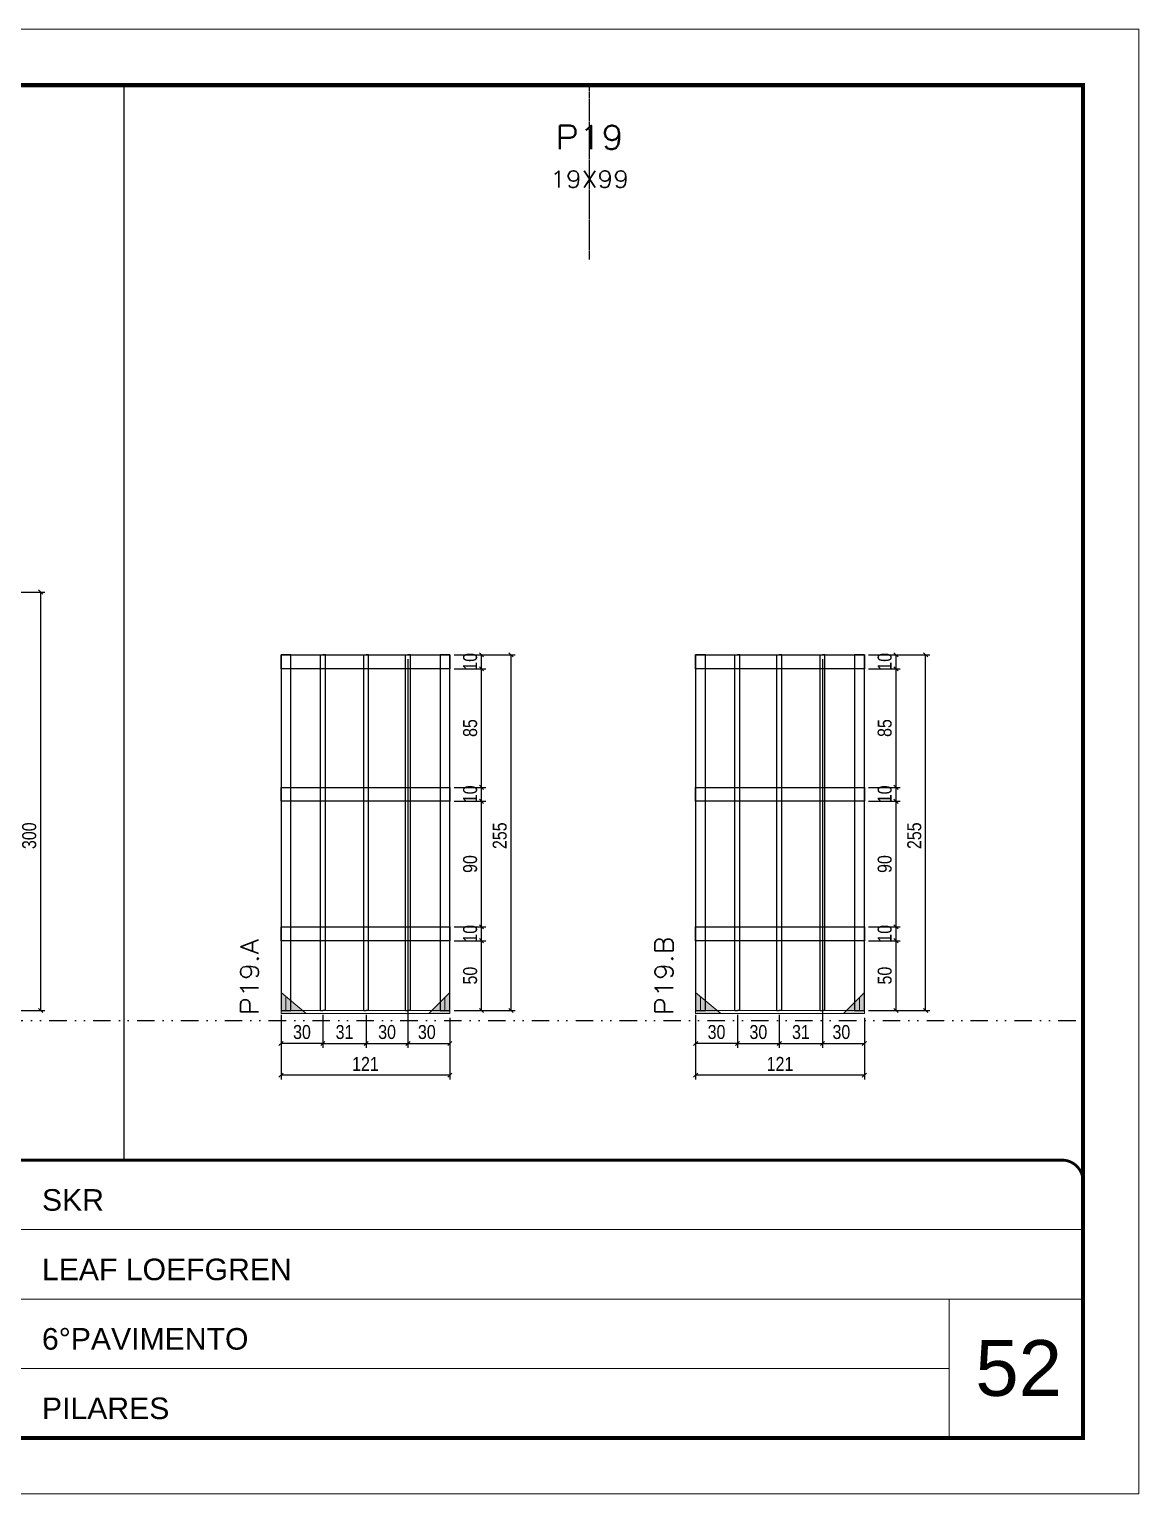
# Model space of a CAD drawing. Extents: x 14400 to 27878, y -21631 to 6985.
# Drawn here: x 19858 to 20653, y -7848 to -6798 of the extents above; entities that cross this region are included whole.
import ezdxf
from ezdxf.enums import TextEntityAlignment as Align

# ---------------------------------------------------------------- set-up
doc = ezdxf.new("R2010")
doc.units = 0
for name, pattern in [('CONTINUO', [0]), ('DASHED', [0.75, 0.5, -0.25]), ('DIVIDE2', [0.625, 0.25, -0.125, 0, -0.125, 0, -0.125]), ('HIDDEN', [0.375, 0.25, -0.125])]:
    doc.linetypes.add(name, pattern=pattern)
for name, color, linetype, lineweight in [('CARIMBO', 255, 'Continuous', 9), ('Folhas', 255, 'Continuous', 9), ('Madeira', 126, 'Continuous', 18), ('Sarr 2.2x7', 40, 'Continuous', 9), ('SARRAFO DE PRESSAO', 251, 'DASHED', 9), ('Texto Seção', 7, 'Continuous', 15)]:
    doc.layers.add(name, color=color, linetype=linetype, lineweight=lineweight)
for name, color, linetype in [('COTA', 241, 'Continuous'), ('Nível', 160, 'Continuous'), ('SARR_2.2x10', 60, 'Continuous'), ('SARR_3.5x7', 81, 'Continuous'), ('SARR_7x7', 40, 'Continuous'), ('Texto de Titulo', 7, 'Continuous'), ('Texto Qtd Sarr', 242, 'Continuous')]:
    doc.layers.add(name, color=color, linetype=linetype)
doc.styles.add('ARIAL', font='arial.ttf')
doc.styles.add('COTA TECNICA', font='techl___.ttf', dxfattribs={"height": 10})
doc.styles.add('REGUA-120', font='ROMANS.shx', dxfattribs={"height": 15})
doc.styles.add('ROMANS', font='romans.shx')
doc.dimstyles.new('PAINEL', dxfattribs={"dimtxt": 10, "dimasz": 3, "dimexe": 3, "dimexo": 3, "dimgap": 3, "dimtad": 1, "dimdec": 1, "dimzin": 12, "dimdsep": 46, "dimtxsty": 'COTA TECNICA', "dimblk1": 'OBLIQUE', "dimblk2": 'OBLIQUE', "dimsah": 1, "dimcen": 0.9, "dimclrd": 4, "dimclre": 4, "dimclrt": 240, "dimadec": 1, "dimazin": 3, "dimtfac": 1, "dimtdec": 1, "dimtmove": 0, "dimatfit": 3, "dimfxl": 1, "dimtolj": 1, "dimtzin": 12, "dimarcsym": 0})

# ---------------------------------------------------------------- blocks, each defined once
blk = doc.blocks.new('9999999999')
at = {"color": 30, "linetype": 'CONTINUO'}
for p, q in [((98564.6, 34379.6), (99584, 34379.6)), ((98564.6, 34329.8), (99488, 34329.8)), ((99584, 34329.8), (99488, 34329.8)), ((99488, 34329.8), (99488, 34230.2)), ((98564.6, 34280), (99488, 34280))]:
    blk.add_line(p, q, dxfattribs=at)
at = {"color": 30, "linetype": 'CONTINUO', "const_width": 2}
blk.add_lwpolyline([(99584, 34230.2), (99584, 34414.4, 0.414214), (99569, 34429.4), (98229, 34429.4, 0.414214), (98214, 34414.4), (98214, 34245.2, 0.414214), (98229, 34230.2), (99584, 34230.2)], format="xyb", dxfattribs=at)
at = {"layer": 'Folhas'}
blk.add_lwpolyline([(98139, 34190.2), (99624, 34190.2), (99624, 35240.2), (98139, 35240.2)], close=True, dxfattribs=at)
at = {"layer": 'Folhas', "color": 30, "const_width": 3}
blk.add_lwpolyline([(98214, 34230.2), (99584, 34230.2), (99584, 35200.2), (98214, 35200.2)], close=True, dxfattribs=at)
at = {"color": 7, "linetype": 'Continuous', "ltscale": 5, "style": 'ARIAL'}
for s, height, p in [('SKR', 15.48, (98837.7, 34393.1)), ('LEAF LOEFGREN', 15.483, (98837.7, 34343.3)), ('6°PAVIMENTO', 15.483, (98837.7, 34293.5)), ('PILARES', 15.48, (98837.7, 34243.7))]:
    blk.add_text(s, height=height, dxfattribs=at).set_placement(p)
blk = doc.blocks.new('_Oblique')
at = {"color": 0, "linetype": 'ByBlock', "lineweight": -2}
blk.add_line((-0.5, -0.5), (0.5, 0.5), dxfattribs=at)
blk = doc.blocks.new('*D4045')
at = {"layer": 'COTA', "color": 4, "lineweight": -2, "transparency": 16777216}
for p, q in [((19825.4, -7201.7), (19869.3, -7201.7)), ((19866.3, -7501.7), (19866.3, -7201.7)), ((19825.4, -7501.7), (19869.3, -7501.7))]:
    blk.add_line(p, q, dxfattribs=at)
at = {"layer": 'Defpoints', "color": 0, "transparency": 16777216}
for p in [(19822.4, -7201.7), (19866.3, -7201.7), (19822.4, -7501.7)]:
    blk.add_point(p, dxfattribs=at)
at = {"layer": 'COTA', "color": 4, "lineweight": -2, "transparency": 16777216, "xscale": 3, "yscale": 3, "zscale": 3}
for p, rotation in [((19866.3, -7201.7), 90), ((19866.3, -7501.7), 270)]:
    blk.add_blockref('_Oblique', p, dxfattribs=dict(at, rotation=rotation))
at = {"layer": 'COTA', "color": 240, "transparency": 16777216, "insert": (19858.1, -7376.4), "char_height": 10, "attachment_point": 5, "rotation": 90, "style": 'COTA TECNICA'}
blk.add_mtext('\\A1;300', dxfattribs=at)
blk = doc.blocks.new('*D4062')
at = {"layer": 'COTA', "color": 4, "lineweight": -2, "transparency": 16777216}
for p, q in [((20038.6, -7504.7), (20038.6, -7528.4)), ((20068.6, -7504.7), (20068.6, -7528.4)), ((20068.6, -7525.4), (20038.6, -7525.4))]:
    blk.add_line(p, q, dxfattribs=at)
at = {"layer": 'Defpoints', "color": 0, "transparency": 16777216}
for p in [(20038.6, -7501.7), (20068.6, -7501.7), (20038.6, -7525.4)]:
    blk.add_point(p, dxfattribs=at)
at = {"layer": 'COTA', "color": 4, "lineweight": -2, "transparency": 16777216, "xscale": 3, "yscale": 3, "zscale": 3, "rotation": 180}
blk.add_blockref('_Oblique', (20038.6, -7525.4), dxfattribs=at)
at = {"layer": 'COTA', "color": 4, "lineweight": -2, "transparency": 16777216, "xscale": 3, "yscale": 3, "zscale": 3}
blk.add_blockref('_Oblique', (20068.6, -7525.4), dxfattribs=at)
at = {"layer": 'COTA', "color": 240, "transparency": 16777216, "insert": (20053.6, -7517.2), "char_height": 10, "attachment_point": 5, "style": 'COTA TECNICA'}
blk.add_mtext('\\A1;30', dxfattribs=at)
blk = doc.blocks.new('*D4063')
at = {"layer": 'COTA', "color": 4, "lineweight": -2, "transparency": 16777216}
for p, q in [((20129.6, -7504.7), (20129.6, -7528.4)), ((20159.6, -7506.9), (20159.6, -7528.4)), ((20129.6, -7525.4), (20159.6, -7525.4))]:
    blk.add_line(p, q, dxfattribs=at)
at = {"layer": 'Defpoints', "color": 0, "transparency": 16777216}
for p in [(20129.6, -7501.7), (20159.6, -7503.9), (20159.6, -7525.4)]:
    blk.add_point(p, dxfattribs=at)
at = {"layer": 'COTA', "color": 4, "lineweight": -2, "transparency": 16777216, "xscale": 3, "yscale": 3, "zscale": 3, "rotation": 180}
blk.add_blockref('_Oblique', (20129.6, -7525.4), dxfattribs=at)
at = {"layer": 'COTA', "color": 4, "lineweight": -2, "transparency": 16777216, "xscale": 3, "yscale": 3, "zscale": 3}
blk.add_blockref('_Oblique', (20159.6, -7525.4), dxfattribs=at)
at = {"layer": 'COTA', "color": 240, "transparency": 16777216, "insert": (20143.1, -7517.2), "char_height": 10, "attachment_point": 5, "style": 'COTA TECNICA'}
blk.add_mtext('\\A1;30', dxfattribs=at)
blk = doc.blocks.new('*D4064')
at = {"layer": 'COTA', "color": 4, "lineweight": -2, "transparency": 16777216}
for p, q in [((20068.6, -7504.7), (20068.6, -7528.4)), ((20099.6, -7504.7), (20099.6, -7528.4)), ((20068.6, -7525.4), (20099.6, -7525.4))]:
    blk.add_line(p, q, dxfattribs=at)
at = {"layer": 'Defpoints', "color": 0, "transparency": 16777216}
for p in [(20068.6, -7501.7), (20099.6, -7501.7), (20099.6, -7525.4)]:
    blk.add_point(p, dxfattribs=at)
at = {"layer": 'COTA', "color": 4, "lineweight": -2, "transparency": 16777216, "xscale": 3, "yscale": 3, "zscale": 3, "rotation": 180}
blk.add_blockref('_Oblique', (20068.6, -7525.4), dxfattribs=at)
at = {"layer": 'COTA', "color": 4, "lineweight": -2, "transparency": 16777216, "xscale": 3, "yscale": 3, "zscale": 3}
blk.add_blockref('_Oblique', (20099.6, -7525.4), dxfattribs=at)
at = {"layer": 'COTA', "color": 240, "transparency": 16777216, "insert": (20084.1, -7517.2), "char_height": 10, "attachment_point": 5, "style": 'COTA TECNICA'}
blk.add_mtext('\\A1;31', dxfattribs=at)
blk = doc.blocks.new('*D4074')
at = {"layer": 'COTA', "color": 4, "lineweight": -2, "transparency": 16777216}
for p, q in [((20038.6, -7506.9), (20038.6, -7551.1)), ((20159.6, -7506.9), (20159.6, -7551.1)), ((20159.6, -7548.1), (20038.6, -7548.1))]:
    blk.add_line(p, q, dxfattribs=at)
at = {"layer": 'Defpoints', "color": 0, "transparency": 16777216}
for p in [(20038.6, -7503.9), (20159.6, -7503.9), (20038.6, -7548.1)]:
    blk.add_point(p, dxfattribs=at)
at = {"layer": 'COTA', "color": 4, "lineweight": -2, "transparency": 16777216, "xscale": 3, "yscale": 3, "zscale": 3, "rotation": 180}
blk.add_blockref('_Oblique', (20038.6, -7548.1), dxfattribs=at)
at = {"layer": 'COTA', "color": 4, "lineweight": -2, "transparency": 16777216, "xscale": 3, "yscale": 3, "zscale": 3}
blk.add_blockref('_Oblique', (20159.6, -7548.1), dxfattribs=at)
at = {"layer": 'COTA', "color": 240, "transparency": 16777216, "insert": (20099.1, -7540), "char_height": 10, "attachment_point": 5, "style": 'COTA TECNICA'}
blk.add_mtext('\\A1;121', dxfattribs=at)
blk = doc.blocks.new('*D4065')
at = {"layer": 'COTA', "color": 4, "lineweight": -2, "transparency": 16777216}
for p, q in [((20162.6, -7451.7), (20185.3, -7451.7)), ((20182.3, -7501.7), (20182.3, -7451.7)), ((20162.6, -7501.7), (20185.3, -7501.7))]:
    blk.add_line(p, q, dxfattribs=at)
at = {"layer": 'Defpoints', "color": 0, "transparency": 16777216}
for p in [(20159.6, -7451.7), (20182.3, -7451.7), (20159.6, -7501.7)]:
    blk.add_point(p, dxfattribs=at)
at = {"layer": 'COTA', "color": 4, "lineweight": -2, "transparency": 16777216, "xscale": 3, "yscale": 3, "zscale": 3}
for p, rotation in [((20182.3, -7451.7), 90), ((20182.3, -7501.7), 270)]:
    blk.add_blockref('_Oblique', p, dxfattribs=dict(at, rotation=rotation))
at = {"layer": 'COTA', "color": 240, "transparency": 16777216, "insert": (20174.2, -7476.7), "char_height": 10, "attachment_point": 5, "rotation": 90, "style": 'COTA TECNICA'}
blk.add_mtext('\\A1;50', dxfattribs=at)
blk = doc.blocks.new('*D4066')
at = {"layer": 'COTA', "color": 4, "lineweight": -2, "transparency": 16777216}
for p, q in [((20162.6, -7441.7), (20185.3, -7441.7)), ((20182.3, -7451.7), (20182.3, -7441.7)), ((20162.6, -7451.7), (20185.3, -7451.7))]:
    blk.add_line(p, q, dxfattribs=at)
at = {"layer": 'Defpoints', "color": 0, "transparency": 16777216}
for p in [(20159.6, -7441.7), (20182.3, -7441.7), (20159.6, -7451.7)]:
    blk.add_point(p, dxfattribs=at)
at = {"layer": 'COTA', "color": 4, "lineweight": -2, "transparency": 16777216, "xscale": 3, "yscale": 3, "zscale": 3}
for p, rotation in [((20182.3, -7441.7), 90), ((20182.3, -7451.7), 270)]:
    blk.add_blockref('_Oblique', p, dxfattribs=dict(at, rotation=rotation))
at = {"layer": 'COTA', "color": 240, "transparency": 16777216, "insert": (20174.2, -7446.7), "char_height": 10, "attachment_point": 5, "rotation": 90, "style": 'COTA TECNICA'}
blk.add_mtext('\\A1;10', dxfattribs=at)
blk = doc.blocks.new('*D4067')
at = {"layer": 'COTA', "color": 4, "lineweight": -2, "transparency": 16777216}
for p, q in [((20162.6, -7351.7), (20185.3, -7351.7)), ((20182.3, -7441.7), (20182.3, -7351.7)), ((20162.6, -7441.7), (20185.3, -7441.7))]:
    blk.add_line(p, q, dxfattribs=at)
at = {"layer": 'Defpoints', "color": 0, "transparency": 16777216}
for p in [(20159.6, -7351.7), (20182.3, -7351.7), (20159.6, -7441.7)]:
    blk.add_point(p, dxfattribs=at)
at = {"layer": 'COTA', "color": 4, "lineweight": -2, "transparency": 16777216, "xscale": 3, "yscale": 3, "zscale": 3}
for p, rotation in [((20182.3, -7351.7), 90), ((20182.3, -7441.7), 270)]:
    blk.add_blockref('_Oblique', p, dxfattribs=dict(at, rotation=rotation))
at = {"layer": 'COTA', "color": 240, "transparency": 16777216, "insert": (20174.2, -7396.7), "char_height": 10, "attachment_point": 5, "rotation": 90, "style": 'COTA TECNICA'}
blk.add_mtext('\\A1;90', dxfattribs=at)
blk = doc.blocks.new('*D4068')
at = {"layer": 'COTA', "color": 4, "lineweight": -2, "transparency": 16777216}
for p, q in [((20162.6, -7341.7), (20185.3, -7341.7)), ((20182.3, -7351.7), (20182.3, -7341.7)), ((20162.6, -7351.7), (20185.3, -7351.7))]:
    blk.add_line(p, q, dxfattribs=at)
at = {"layer": 'Defpoints', "color": 0, "transparency": 16777216}
for p in [(20159.6, -7341.7), (20182.3, -7341.7), (20159.6, -7351.7)]:
    blk.add_point(p, dxfattribs=at)
at = {"layer": 'COTA', "color": 4, "lineweight": -2, "transparency": 16777216, "xscale": 3, "yscale": 3, "zscale": 3}
for p, rotation in [((20182.3, -7341.7), 90), ((20182.3, -7351.7), 270)]:
    blk.add_blockref('_Oblique', p, dxfattribs=dict(at, rotation=rotation))
at = {"layer": 'COTA', "color": 240, "transparency": 16777216, "insert": (20174.2, -7346.7), "char_height": 10, "attachment_point": 5, "rotation": 90, "style": 'COTA TECNICA'}
blk.add_mtext('\\A1;10', dxfattribs=at)
blk = doc.blocks.new('*D4069')
at = {"layer": 'COTA', "color": 4, "lineweight": -2, "transparency": 16777216}
for p, q in [((20162.6, -7246.7), (20206.5, -7246.7)), ((20203.5, -7501.7), (20203.5, -7246.7)), ((20162.6, -7501.7), (20206.5, -7501.7))]:
    blk.add_line(p, q, dxfattribs=at)
at = {"layer": 'Defpoints', "color": 0, "transparency": 16777216}
for p in [(20159.6, -7246.7), (20203.5, -7246.7), (20159.6, -7501.7)]:
    blk.add_point(p, dxfattribs=at)
at = {"layer": 'COTA', "color": 4, "lineweight": -2, "transparency": 16777216, "xscale": 3, "yscale": 3, "zscale": 3}
for p, rotation in [((20203.5, -7246.7), 90), ((20203.5, -7501.7), 270)]:
    blk.add_blockref('_Oblique', p, dxfattribs=dict(at, rotation=rotation))
at = {"layer": 'COTA', "color": 240, "transparency": 16777216, "insert": (20195.4, -7376.4), "char_height": 10, "attachment_point": 5, "rotation": 90, "style": 'COTA TECNICA'}
blk.add_mtext('\\A1;255', dxfattribs=at)
blk = doc.blocks.new('*D4070')
at = {"layer": 'COTA', "color": 4, "lineweight": -2, "transparency": 16777216}
for p, q in [((20162.6, -7246.7), (20185.3, -7246.7)), ((20182.3, -7256.7), (20182.3, -7246.7)), ((20162.6, -7256.7), (20185.3, -7256.7))]:
    blk.add_line(p, q, dxfattribs=at)
at = {"layer": 'Defpoints', "color": 0, "transparency": 16777216}
for p in [(20159.6, -7246.7), (20182.3, -7246.7), (20159.6, -7256.7)]:
    blk.add_point(p, dxfattribs=at)
at = {"layer": 'COTA', "color": 4, "lineweight": -2, "transparency": 16777216, "xscale": 3, "yscale": 3, "zscale": 3}
for p, rotation in [((20182.3, -7246.7), 90), ((20182.3, -7256.7), 270)]:
    blk.add_blockref('_Oblique', p, dxfattribs=dict(at, rotation=rotation))
at = {"layer": 'COTA', "color": 240, "transparency": 16777216, "insert": (20174.2, -7251.7), "char_height": 10, "attachment_point": 5, "rotation": 90, "style": 'COTA TECNICA'}
blk.add_mtext('\\A1;10', dxfattribs=at)
blk = doc.blocks.new('*D4075')
at = {"layer": 'COTA', "color": 4, "lineweight": -2, "transparency": 16777216}
for p, q in [((20162.6, -7256.7), (20185.3, -7256.7)), ((20182.3, -7341.7), (20182.3, -7256.7)), ((20162.6, -7341.7), (20185.3, -7341.7))]:
    blk.add_line(p, q, dxfattribs=at)
at = {"layer": 'Defpoints', "color": 0, "transparency": 16777216}
for p in [(20159.6, -7256.7), (20182.3, -7256.7), (20159.6, -7341.7)]:
    blk.add_point(p, dxfattribs=at)
at = {"layer": 'COTA', "color": 4, "lineweight": -2, "transparency": 16777216, "xscale": 3, "yscale": 3, "zscale": 3}
for p, rotation in [((20182.3, -7256.7), 90), ((20182.3, -7341.7), 270)]:
    blk.add_blockref('_Oblique', p, dxfattribs=dict(at, rotation=rotation))
at = {"layer": 'COTA', "color": 240, "transparency": 16777216, "insert": (20174.2, -7299.2), "char_height": 10, "attachment_point": 5, "rotation": 90, "style": 'COTA TECNICA'}
blk.add_mtext('\\A1;85', dxfattribs=at)
blk = doc.blocks.new('*D4053')
at = {"layer": 'COTA', "color": 4, "lineweight": -2, "transparency": 16777216}
for p, q in [((20335.8, -7504.7), (20335.8, -7528.4)), ((20365.8, -7504.7), (20365.8, -7528.4)), ((20365.8, -7525.4), (20335.8, -7525.4))]:
    blk.add_line(p, q, dxfattribs=at)
at = {"layer": 'Defpoints', "color": 0, "transparency": 16777216}
for p in [(20335.8, -7501.7), (20365.8, -7501.7), (20335.8, -7525.4)]:
    blk.add_point(p, dxfattribs=at)
at = {"layer": 'COTA', "color": 4, "lineweight": -2, "transparency": 16777216, "xscale": 3, "yscale": 3, "zscale": 3, "rotation": 180}
blk.add_blockref('_Oblique', (20335.8, -7525.4), dxfattribs=at)
at = {"layer": 'COTA', "color": 4, "lineweight": -2, "transparency": 16777216, "xscale": 3, "yscale": 3, "zscale": 3}
blk.add_blockref('_Oblique', (20365.8, -7525.4), dxfattribs=at)
at = {"layer": 'COTA', "color": 240, "transparency": 16777216, "insert": (20350.8, -7517.2), "char_height": 10, "attachment_point": 5, "style": 'COTA TECNICA'}
blk.add_mtext('\\A1;30', dxfattribs=at)
blk = doc.blocks.new('*D4054')
at = {"layer": 'COTA', "color": 4, "lineweight": -2, "transparency": 16777216}
for p, q in [((20426.8, -7504.7), (20426.8, -7528.4)), ((20456.8, -7506.9), (20456.8, -7528.4)), ((20426.8, -7525.4), (20456.8, -7525.4))]:
    blk.add_line(p, q, dxfattribs=at)
at = {"layer": 'Defpoints', "color": 0, "transparency": 16777216}
for p in [(20426.8, -7501.7), (20456.8, -7503.9), (20456.8, -7525.4)]:
    blk.add_point(p, dxfattribs=at)
at = {"layer": 'COTA', "color": 4, "lineweight": -2, "transparency": 16777216, "xscale": 3, "yscale": 3, "zscale": 3, "rotation": 180}
blk.add_blockref('_Oblique', (20426.8, -7525.4), dxfattribs=at)
at = {"layer": 'COTA', "color": 4, "lineweight": -2, "transparency": 16777216, "xscale": 3, "yscale": 3, "zscale": 3}
blk.add_blockref('_Oblique', (20456.8, -7525.4), dxfattribs=at)
at = {"layer": 'COTA', "color": 240, "transparency": 16777216, "insert": (20440.3, -7517.2), "char_height": 10, "attachment_point": 5, "style": 'COTA TECNICA'}
blk.add_mtext('\\A1;30', dxfattribs=at)
blk = doc.blocks.new('*D4055')
at = {"layer": 'COTA', "color": 4, "lineweight": -2, "transparency": 16777216}
for p, q in [((20365.8, -7504.7), (20365.8, -7528.4)), ((20395.8, -7504.7), (20395.8, -7528.4)), ((20365.8, -7525.4), (20395.8, -7525.4))]:
    blk.add_line(p, q, dxfattribs=at)
at = {"layer": 'Defpoints', "color": 0, "transparency": 16777216}
for p in [(20365.8, -7501.7), (20395.8, -7501.7), (20395.8, -7525.4)]:
    blk.add_point(p, dxfattribs=at)
at = {"layer": 'COTA', "color": 4, "lineweight": -2, "transparency": 16777216, "xscale": 3, "yscale": 3, "zscale": 3, "rotation": 180}
blk.add_blockref('_Oblique', (20365.8, -7525.4), dxfattribs=at)
at = {"layer": 'COTA', "color": 4, "lineweight": -2, "transparency": 16777216, "xscale": 3, "yscale": 3, "zscale": 3}
blk.add_blockref('_Oblique', (20395.8, -7525.4), dxfattribs=at)
at = {"layer": 'COTA', "color": 240, "transparency": 16777216, "insert": (20380.8, -7517.2), "char_height": 10, "attachment_point": 5, "style": 'COTA TECNICA'}
blk.add_mtext('\\A1;30', dxfattribs=at)
blk = doc.blocks.new('*D4072')
at = {"layer": 'COTA', "color": 4, "lineweight": -2, "transparency": 16777216}
for p, q in [((20335.8, -7506.9), (20335.8, -7551.1)), ((20456.8, -7506.9), (20456.8, -7551.1)), ((20456.8, -7548.1), (20335.8, -7548.1))]:
    blk.add_line(p, q, dxfattribs=at)
at = {"layer": 'Defpoints', "color": 0, "transparency": 16777216}
for p in [(20335.8, -7503.9), (20456.8, -7503.9), (20335.8, -7548.1)]:
    blk.add_point(p, dxfattribs=at)
at = {"layer": 'COTA', "color": 4, "lineweight": -2, "transparency": 16777216, "xscale": 3, "yscale": 3, "zscale": 3, "rotation": 180}
blk.add_blockref('_Oblique', (20335.8, -7548.1), dxfattribs=at)
at = {"layer": 'COTA', "color": 4, "lineweight": -2, "transparency": 16777216, "xscale": 3, "yscale": 3, "zscale": 3}
blk.add_blockref('_Oblique', (20456.8, -7548.1), dxfattribs=at)
at = {"layer": 'COTA', "color": 240, "transparency": 16777216, "insert": (20396.3, -7540), "char_height": 10, "attachment_point": 5, "style": 'COTA TECNICA'}
blk.add_mtext('\\A1;121', dxfattribs=at)
blk = doc.blocks.new('*D4056')
at = {"layer": 'COTA', "color": 4, "lineweight": -2, "transparency": 16777216}
for p, q in [((20459.8, -7451.7), (20482.5, -7451.7)), ((20479.5, -7501.7), (20479.5, -7451.7)), ((20459.8, -7501.7), (20482.5, -7501.7))]:
    blk.add_line(p, q, dxfattribs=at)
at = {"layer": 'Defpoints', "color": 0, "transparency": 16777216}
for p in [(20456.8, -7451.7), (20479.5, -7451.7), (20456.8, -7501.7)]:
    blk.add_point(p, dxfattribs=at)
at = {"layer": 'COTA', "color": 4, "lineweight": -2, "transparency": 16777216, "xscale": 3, "yscale": 3, "zscale": 3}
for p, rotation in [((20479.5, -7451.7), 90), ((20479.5, -7501.7), 270)]:
    blk.add_blockref('_Oblique', p, dxfattribs=dict(at, rotation=rotation))
at = {"layer": 'COTA', "color": 240, "transparency": 16777216, "insert": (20471.4, -7476.7), "char_height": 10, "attachment_point": 5, "rotation": 90, "style": 'COTA TECNICA'}
blk.add_mtext('\\A1;50', dxfattribs=at)
blk = doc.blocks.new('*D4057')
at = {"layer": 'COTA', "color": 4, "lineweight": -2, "transparency": 16777216}
for p, q in [((20459.8, -7441.7), (20482.5, -7441.7)), ((20479.5, -7451.7), (20479.5, -7441.7)), ((20459.8, -7451.7), (20482.5, -7451.7))]:
    blk.add_line(p, q, dxfattribs=at)
at = {"layer": 'Defpoints', "color": 0, "transparency": 16777216}
for p in [(20456.8, -7441.7), (20479.5, -7441.7), (20456.8, -7451.7)]:
    blk.add_point(p, dxfattribs=at)
at = {"layer": 'COTA', "color": 4, "lineweight": -2, "transparency": 16777216, "xscale": 3, "yscale": 3, "zscale": 3}
for p, rotation in [((20479.5, -7441.7), 90), ((20479.5, -7451.7), 270)]:
    blk.add_blockref('_Oblique', p, dxfattribs=dict(at, rotation=rotation))
at = {"layer": 'COTA', "color": 240, "transparency": 16777216, "insert": (20471.4, -7446.7), "char_height": 10, "attachment_point": 5, "rotation": 90, "style": 'COTA TECNICA'}
blk.add_mtext('\\A1;10', dxfattribs=at)
blk = doc.blocks.new('*D4058')
at = {"layer": 'COTA', "color": 4, "lineweight": -2, "transparency": 16777216}
for p, q in [((20459.8, -7351.7), (20482.5, -7351.7)), ((20479.5, -7441.7), (20479.5, -7351.7)), ((20459.8, -7441.7), (20482.5, -7441.7))]:
    blk.add_line(p, q, dxfattribs=at)
at = {"layer": 'Defpoints', "color": 0, "transparency": 16777216}
for p in [(20456.8, -7351.7), (20479.5, -7351.7), (20456.8, -7441.7)]:
    blk.add_point(p, dxfattribs=at)
at = {"layer": 'COTA', "color": 4, "lineweight": -2, "transparency": 16777216, "xscale": 3, "yscale": 3, "zscale": 3}
for p, rotation in [((20479.5, -7351.7), 90), ((20479.5, -7441.7), 270)]:
    blk.add_blockref('_Oblique', p, dxfattribs=dict(at, rotation=rotation))
at = {"layer": 'COTA', "color": 240, "transparency": 16777216, "insert": (20471.4, -7396.7), "char_height": 10, "attachment_point": 5, "rotation": 90, "style": 'COTA TECNICA'}
blk.add_mtext('\\A1;90', dxfattribs=at)
blk = doc.blocks.new('*D4059')
at = {"layer": 'COTA', "color": 4, "lineweight": -2, "transparency": 16777216}
for p, q in [((20459.8, -7341.7), (20482.5, -7341.7)), ((20479.5, -7351.7), (20479.5, -7341.7)), ((20459.8, -7351.7), (20482.5, -7351.7))]:
    blk.add_line(p, q, dxfattribs=at)
at = {"layer": 'Defpoints', "color": 0, "transparency": 16777216}
for p in [(20456.8, -7341.7), (20479.5, -7341.7), (20456.8, -7351.7)]:
    blk.add_point(p, dxfattribs=at)
at = {"layer": 'COTA', "color": 4, "lineweight": -2, "transparency": 16777216, "xscale": 3, "yscale": 3, "zscale": 3}
for p, rotation in [((20479.5, -7341.7), 90), ((20479.5, -7351.7), 270)]:
    blk.add_blockref('_Oblique', p, dxfattribs=dict(at, rotation=rotation))
at = {"layer": 'COTA', "color": 240, "transparency": 16777216, "insert": (20471.4, -7346.7), "char_height": 10, "attachment_point": 5, "rotation": 90, "style": 'COTA TECNICA'}
blk.add_mtext('\\A1;10', dxfattribs=at)
blk = doc.blocks.new('*D4060')
at = {"layer": 'COTA', "color": 4, "lineweight": -2, "transparency": 16777216}
for p, q in [((20459.8, -7246.7), (20503.7, -7246.7)), ((20500.7, -7501.7), (20500.7, -7246.7)), ((20459.8, -7501.7), (20503.7, -7501.7))]:
    blk.add_line(p, q, dxfattribs=at)
at = {"layer": 'Defpoints', "color": 0, "transparency": 16777216}
for p in [(20456.8, -7246.7), (20500.7, -7246.7), (20456.8, -7501.7)]:
    blk.add_point(p, dxfattribs=at)
at = {"layer": 'COTA', "color": 4, "lineweight": -2, "transparency": 16777216, "xscale": 3, "yscale": 3, "zscale": 3}
for p, rotation in [((20500.7, -7246.7), 90), ((20500.7, -7501.7), 270)]:
    blk.add_blockref('_Oblique', p, dxfattribs=dict(at, rotation=rotation))
at = {"layer": 'COTA', "color": 240, "transparency": 16777216, "insert": (20492.6, -7376.4), "char_height": 10, "attachment_point": 5, "rotation": 90, "style": 'COTA TECNICA'}
blk.add_mtext('\\A1;255', dxfattribs=at)
blk = doc.blocks.new('*D4061')
at = {"layer": 'COTA', "color": 4, "lineweight": -2, "transparency": 16777216}
for p, q in [((20459.8, -7246.7), (20482.5, -7246.7)), ((20479.5, -7256.7), (20479.5, -7246.7)), ((20459.8, -7256.7), (20482.5, -7256.7))]:
    blk.add_line(p, q, dxfattribs=at)
at = {"layer": 'Defpoints', "color": 0, "transparency": 16777216}
for p in [(20456.8, -7246.7), (20479.5, -7246.7), (20456.8, -7256.7)]:
    blk.add_point(p, dxfattribs=at)
at = {"layer": 'COTA', "color": 4, "lineweight": -2, "transparency": 16777216, "xscale": 3, "yscale": 3, "zscale": 3}
for p, rotation in [((20479.5, -7246.7), 90), ((20479.5, -7256.7), 270)]:
    blk.add_blockref('_Oblique', p, dxfattribs=dict(at, rotation=rotation))
at = {"layer": 'COTA', "color": 240, "transparency": 16777216, "insert": (20471.4, -7251.7), "char_height": 10, "attachment_point": 5, "rotation": 90, "style": 'COTA TECNICA'}
blk.add_mtext('\\A1;10', dxfattribs=at)
blk = doc.blocks.new('*D4073')
at = {"layer": 'COTA', "color": 4, "lineweight": -2, "transparency": 16777216}
for p, q in [((20459.8, -7256.7), (20482.5, -7256.7)), ((20479.5, -7341.7), (20479.5, -7256.7)), ((20459.8, -7341.7), (20482.5, -7341.7))]:
    blk.add_line(p, q, dxfattribs=at)
at = {"layer": 'Defpoints', "color": 0, "transparency": 16777216}
for p in [(20456.8, -7256.7), (20479.5, -7256.7), (20456.8, -7341.7)]:
    blk.add_point(p, dxfattribs=at)
at = {"layer": 'COTA', "color": 4, "lineweight": -2, "transparency": 16777216, "xscale": 3, "yscale": 3, "zscale": 3}
for p, rotation in [((20479.5, -7256.7), 90), ((20479.5, -7341.7), 270)]:
    blk.add_blockref('_Oblique', p, dxfattribs=dict(at, rotation=rotation))
at = {"layer": 'COTA', "color": 240, "transparency": 16777216, "insert": (20471.4, -7299.2), "char_height": 10, "attachment_point": 5, "rotation": 90, "style": 'COTA TECNICA'}
blk.add_mtext('\\A1;85', dxfattribs=at)
blk = doc.blocks.new('*D4071')
at = {"layer": 'COTA', "color": 4, "lineweight": -2, "transparency": 16777216}
for p, q in [((20426.8, -7249.7), (20426.8, -7528.4)), ((20395.8, -7504.7), (20395.8, -7528.4)), ((20395.8, -7525.4), (20426.8, -7525.4))]:
    blk.add_line(p, q, dxfattribs=at)
at = {"layer": 'Defpoints', "color": 0, "transparency": 16777216}
for p in [(20426.8, -7246.7), (20395.8, -7501.7), (20426.8, -7525.4)]:
    blk.add_point(p, dxfattribs=at)
at = {"layer": 'COTA', "color": 4, "lineweight": -2, "transparency": 16777216, "xscale": 3, "yscale": 3, "zscale": 3, "rotation": 180}
blk.add_blockref('_Oblique', (20395.8, -7525.4), dxfattribs=at)
at = {"layer": 'COTA', "color": 4, "lineweight": -2, "transparency": 16777216, "xscale": 3, "yscale": 3, "zscale": 3}
blk.add_blockref('_Oblique', (20426.8, -7525.4), dxfattribs=at)
at = {"layer": 'COTA', "color": 240, "transparency": 16777216, "insert": (20411.3, -7517.2), "char_height": 10, "attachment_point": 5, "style": 'COTA TECNICA'}
blk.add_mtext('\\A1;31', dxfattribs=at)
blk = doc.blocks.new('titulo1')
at = {"layer": 'Defpoints', "color": 252, "linetype": 'HIDDEN', "ltscale": 2}
blk.add_line((0, 0), (0, 125), dxfattribs=at)
at = {"layer": 'Defpoints', "style": 'ROMANS', "oblique": 15}
blk.add_attdef('FOLHA', text='', height=10, dxfattribs=at).set_placement((0, 15.6), align=Align.MIDDLE_CENTER)
at = {"layer": 'Texto Qtd Sarr', "color": 3, "style": 'ROMANS', "oblique": 15}
for tag, height, p in [('TITULO', 17, (0, 71.4)), ('SEÇÃO', 12, (0, 41.5))]:
    blk.add_attdef(tag, text='', height=height, dxfattribs=at).set_placement(p, align=Align.MIDDLE_CENTER)
blk = doc.blocks.new('*D4090')
at = {"layer": 'COTA', "color": 4, "lineweight": -2, "transparency": 16777216}
for p, q in [((20129.6, -7249.7), (20129.6, -7528.4)), ((20099.6, -7504.7), (20099.6, -7528.4)), ((20099.6, -7525.4), (20129.6, -7525.4))]:
    blk.add_line(p, q, dxfattribs=at)
at = {"layer": 'Defpoints', "color": 0, "transparency": 16777216}
for p in [(20129.6, -7246.7), (20099.6, -7501.7), (20129.6, -7525.4)]:
    blk.add_point(p, dxfattribs=at)
at = {"layer": 'COTA', "color": 4, "lineweight": -2, "transparency": 16777216, "xscale": 3, "yscale": 3, "zscale": 3, "rotation": 180}
blk.add_blockref('_Oblique', (20099.6, -7525.4), dxfattribs=at)
at = {"layer": 'COTA', "color": 4, "lineweight": -2, "transparency": 16777216, "xscale": 3, "yscale": 3, "zscale": 3}
blk.add_blockref('_Oblique', (20129.6, -7525.4), dxfattribs=at)
at = {"layer": 'COTA', "color": 240, "transparency": 16777216, "insert": (20114.6, -7517.2), "char_height": 10, "attachment_point": 5, "style": 'COTA TECNICA'}
blk.add_mtext('\\A1;30', dxfattribs=at)

msp = doc.modelspace()

# ---------------------------------------------------------------- hatches: boundary and pattern name
at = {"layer": 'Madeira'}
h = msp.add_hatch(color=252, dxfattribs=at)
h.dxf.hatch_style = 2
h.paths.add_polyline_path([(20038.6, -7488.89), (20038.6, -7503.89), (20056.6, -7503.89)])
h = msp.add_hatch(color=252, dxfattribs=at)
h.dxf.hatch_style = 2
h.paths.add_polyline_path([(20159.6, -7488.89), (20159.6, -7503.89), (20144.6, -7503.89)])
h = msp.add_hatch(color=252, dxfattribs=at)
h.dxf.hatch_style = 2
h.paths.add_polyline_path([(20335.79, -7488.89), (20335.79, -7503.89), (20353.79, -7503.89)])
h = msp.add_hatch(color=252, dxfattribs=at)
h.dxf.hatch_style = 2
h.paths.add_polyline_path([(20456.79, -7488.89), (20456.79, -7503.89), (20441.79, -7503.89)])

# ---------------------------------------------------------------- linework, layer by layer
at = {"layer": 'COTA'}
msp.add_line((19925.93, -6838.17), (19925.93, -7608.93), dxfattribs=at)
at = {"layer": 'Madeira', "color": 1, "linetype": 'HIDDEN'}
for p, q in [((20042.1, -7492.39), (20042.1, -7501.69)), ((20042.1, -7492.39), (20042.1, -7501.69)), ((20045.6, -7495.89), (20045.6, -7501.69)), ((20156.1, -7492.39), (20156.1, -7501.69)), ((20156.1, -7492.39), (20156.1, -7501.69)), ((20339.29, -7492.39), (20339.29, -7501.69)), ((20339.29, -7492.39), (20339.29, -7501.69)), ((20342.79, -7495.89), (20342.79, -7501.69)), ((20453.29, -7492.39), (20453.29, -7501.69)), ((20453.29, -7492.39), (20453.29, -7501.69)), ((20048.44, -7501.69), (20038.6, -7501.69)), ((20048.44, -7501.69), (20038.6, -7501.69)), ((20054.4, -7501.69), (20038.6, -7501.69)), ((20146.8, -7501.69), (20159.6, -7501.69)), ((20149.77, -7501.69), (20159.6, -7501.69)), ((20149.77, -7501.69), (20159.6, -7501.69)), ((20345.62, -7501.69), (20335.79, -7501.69)), ((20345.62, -7501.69), (20335.79, -7501.69)), ((20351.59, -7501.69), (20335.79, -7501.69)), ((20443.99, -7501.69), (20456.79, -7501.69)), ((20446.96, -7501.69), (20456.79, -7501.69)), ((20446.96, -7501.69), (20456.79, -7501.69))]:
    msp.add_line(p, q, dxfattribs=at)
at = {"layer": 'Madeira'}
for p, q in [((20038.6, -7501.69), (20038.6, -7503.89)), ((20038.6, -7501.69), (20038.6, -7503.89)), ((20038.6, -7501.69), (20038.6, -7503.89)), ((20335.79, -7501.69), (20335.79, -7503.89)), ((20335.79, -7501.69), (20335.79, -7503.89)), ((20335.79, -7501.69), (20335.79, -7503.89))]:
    msp.add_line(p, q, dxfattribs=at)
at = {"layer": 'Madeira', "color": 0}
for points in [[(20038.6, -7488.89), (20038.6, -7503.89), (20056.6, -7503.89), (20038.6, -7488.89)], [(20159.6, -7488.89), (20159.6, -7503.89), (20144.6, -7503.89), (20159.6, -7488.89)], [(20335.79, -7488.89), (20335.79, -7503.89), (20353.79, -7503.89), (20335.79, -7488.89)], [(20456.79, -7488.89), (20456.79, -7503.89), (20441.79, -7503.89), (20456.79, -7488.89)]]:
    msp.add_lwpolyline(points, dxfattribs=at)
at = {"layer": 'Nível', "color": 4, "linetype": 'DIVIDE2', "ltscale": 50}
msp.add_line((19243.47, -7508.89), (20613.47, -7508.89), dxfattribs=at)
at = {"layer": 'Sarr 2.2x7'}
for points in [[(20159.6, -7501.69), (20038.6, -7501.69), (20038.6, -7503.89), (20159.6, -7503.89)], [(20456.79, -7501.69), (20335.79, -7501.69), (20335.79, -7503.89), (20456.79, -7503.89)]]:
    msp.add_lwpolyline(points, close=True, dxfattribs=at)
at = {"layer": 'SARR_2.2x10'}
for points in [[(20038.6, -7246.73), (20159.6, -7246.73), (20159.6, -7256.73), (20038.6, -7256.73)], [(20335.79, -7246.73), (20456.79, -7246.73), (20456.79, -7256.73), (20335.79, -7256.73)], [(20038.6, -7341.73), (20159.6, -7341.73), (20159.6, -7351.73), (20038.6, -7351.73)], [(20335.79, -7341.73), (20456.79, -7341.73), (20456.79, -7351.73), (20335.79, -7351.73)], [(20038.6, -7441.73), (20159.6, -7441.73), (20159.6, -7451.73), (20038.6, -7451.73)], [(20335.79, -7441.73), (20456.79, -7441.73), (20456.79, -7451.73), (20335.79, -7451.73)]]:
    msp.add_lwpolyline(points, close=True, dxfattribs=at)
at = {"layer": 'SARR_3.5x7'}
for p, q in [((20066.85, -7501.69), (20066.85, -7246.73)), ((20066.85, -7246.73), (20068.6, -7246.73)), ((20070.35, -7246.73), (20068.6, -7246.73)), ((20070.35, -7501.69), (20070.35, -7246.73)), ((20097.85, -7501.69), (20097.85, -7246.73)), ((20097.85, -7246.73), (20099.6, -7246.73)), ((20101.35, -7246.73), (20099.6, -7246.73)), ((20101.35, -7501.69), (20101.35, -7246.73)), ((20127.85, -7501.69), (20127.85, -7246.73)), ((20127.85, -7246.73), (20129.6, -7246.73)), ((20131.35, -7246.73), (20129.6, -7246.73)), ((20131.35, -7501.69), (20131.35, -7246.73)), ((20364.04, -7501.69), (20364.04, -7246.73)), ((20364.04, -7246.73), (20365.79, -7246.73)), ((20367.54, -7246.73), (20365.79, -7246.73)), ((20367.54, -7501.69), (20367.54, -7246.73)), ((20394.04, -7501.69), (20394.04, -7246.73)), ((20394.04, -7246.73), (20395.79, -7246.73)), ((20397.54, -7246.73), (20395.79, -7246.73)), ((20397.54, -7501.69), (20397.54, -7246.73)), ((20425.04, -7501.69), (20425.04, -7246.73)), ((20425.04, -7246.73), (20426.79, -7246.73)), ((20428.54, -7246.73), (20426.79, -7246.73)), ((20428.54, -7501.69), (20428.54, -7246.73)), ((20066.85, -7501.69), (20068.6, -7501.69)), ((20070.35, -7501.69), (20068.6, -7501.69)), ((20097.85, -7501.69), (20099.6, -7501.69)), ((20101.35, -7501.69), (20099.6, -7501.69)), ((20127.85, -7501.69), (20129.6, -7501.69)), ((20131.35, -7501.69), (20129.6, -7501.69)), ((20364.04, -7501.69), (20365.79, -7501.69)), ((20367.54, -7501.69), (20365.79, -7501.69)), ((20394.04, -7501.69), (20395.79, -7501.69)), ((20397.54, -7501.69), (20395.79, -7501.69)), ((20425.04, -7501.69), (20426.79, -7501.69)), ((20428.54, -7501.69), (20426.79, -7501.69))]:
    msp.add_line(p, q, dxfattribs=at)
at = {"layer": 'SARR_7x7'}
for points in [[(20038.6, -7501.69), (20045.6, -7501.69), (20045.6, -7246.73), (20038.6, -7246.73)], [(20152.6, -7501.69), (20159.6, -7501.69), (20159.6, -7246.73), (20152.6, -7246.73)], [(20335.79, -7501.69), (20342.79, -7501.69), (20342.79, -7246.73), (20335.79, -7246.73)], [(20449.79, -7501.69), (20456.79, -7501.69), (20456.79, -7246.73), (20449.79, -7246.73)]]:
    msp.add_lwpolyline(points, close=True, dxfattribs=at)

# ---------------------------------------------------------------- block references
at = {"layer": 'SARRAFO DE PRESSAO', "color": 6, "linetype": 'ByBlock'}
msp.add_blockref('9999999999', (-78970.51, -42038.38), dxfattribs=at)
at = {"layer": 'Texto Seção'}
ref = msp.add_blockref('titulo1', (20259.79, -6963.17), dxfattribs=at)
ref.add_attrib('TITULO', 'P19', dxfattribs={"layer": 'Texto de Titulo', "color": 7, "height": 17, "style": 'ROMANS', "width": 1.1}).set_placement((20259.79, -6875.67), align=Align.MIDDLE_CENTER)
ref.add_attrib('SEÇÃO', '19X99', dxfattribs={"layer": 'Texto de Titulo', "color": 7, "height": 12, "style": 'ROMANS', "width": 1.1}).set_placement((20259.79, -6905.67), align=Align.MIDDLE_CENTER)

# ---------------------------------------------------------------- texts
at = {"layer": 'CARIMBO', "style": 'ARIAL'}
msp.add_text('52', height=40, dxfattribs=at).set_placement((20536.33, -7778.03))
at = {"layer": 'Texto Seção', "style": 'REGUA-120', "width": 1.1}
for s, p in [('P19.A', (20022.46, -7505)), ('P19.B', (20319.65, -7505))]:
    msp.add_text(s, height=13, rotation=90, dxfattribs=at).set_placement(p)

# ---------------------------------------------------------------- dimensions: what is measured, and where the dimension line sits
at = {"layer": 'COTA'}
for base, p1, p2, picture, middle in [((19866.28, -7201.73), (19822.37, -7501.73), (19822.37, -7201.73), '*D4045', (19866.28, -7376.43)), ((20182.3, -7246.69), (20159.6, -7256.69), (20159.6, -7246.69), '*D4070', (20182.3, -7251.69)), ((20479.49, -7246.69), (20456.79, -7256.69), (20456.79, -7246.69), '*D4061', (20479.49, -7251.69)), ((20203.52, -7246.72), (20159.6, -7501.73), (20159.6, -7246.72), '*D4069', (20203.52, -7376.42)), ((20500.7, -7246.72), (20456.79, -7501.73), (20456.79, -7246.72), '*D4060', (20500.7, -7376.42)), ((20182.3, -7341.69), (20159.6, -7351.69), (20159.6, -7341.69), '*D4068', (20182.3, -7346.69)), ((20479.49, -7341.69), (20456.79, -7351.69), (20456.79, -7341.69), '*D4059', (20479.49, -7346.69)), ((20182.3, -7441.69), (20159.6, -7451.69), (20159.6, -7441.69), '*D4066', (20182.3, -7446.69)), ((20479.49, -7441.69), (20456.79, -7451.69), (20456.79, -7441.69), '*D4057', (20479.49, -7446.69))]:
    dim = msp.add_linear_dim(base=base, p1=p1, p2=p2, angle=90, dimstyle='PAINEL', override={"dimtmove": 1}, dxfattribs=at)
    dim.commit()
    dim.dimension.update_dxf_attribs({"geometry": picture, "text_midpoint": middle, "dimtype": 160})
for base, p1, p2, picture, middle in [((20129.6, -7525.39), (20099.6, -7501.69), (20129.6, -7246.73), '*D4090', (20114.6, -7517.17)), ((20426.79, -7525.39), (20395.79, -7501.69), (20426.79, -7246.73), '*D4071', (20411.29, -7517.17)), ((20038.6, -7548.07), (20159.6, -7503.89), (20038.6, -7503.89), '*D4074', (20099.1, -7540.01)), ((20335.79, -7548.07), (20456.79, -7503.89), (20335.79, -7503.89), '*D4072', (20396.29, -7540.01))]:
    dim = msp.add_linear_dim(base=base, p1=p1, p2=p2, dimstyle='PAINEL', dxfattribs=at)
    dim.commit()
    dim.dimension.update_dxf_attribs({"geometry": picture, "text_midpoint": middle})
for base, p1, p2, picture, middle in [((20182.3, -7256.73), (20159.6, -7341.69), (20159.6, -7256.73), '*D4075', (20174.17, -7299.21)), ((20479.49, -7256.73), (20456.79, -7341.69), (20456.79, -7256.73), '*D4073', (20471.36, -7299.21))]:
    dim = msp.add_linear_dim(base=base, p1=p1, p2=p2, angle=90, dimstyle='PAINEL', dxfattribs=at)
    dim.commit()
    dim.dimension.update_dxf_attribs({"geometry": picture, "text_midpoint": middle})
for base, p1, p2, angle, picture, middle in [((20182.3, -7351.69), (20159.6, -7441.69), (20159.6, -7351.69), 90, '*D4067', (20174.17, -7396.69)), ((20479.49, -7351.69), (20456.79, -7441.69), (20456.79, -7351.69), 90, '*D4058', (20471.36, -7396.69)), ((20182.3, -7451.69), (20159.6, -7501.69), (20159.6, -7451.69), 90, '*D4065', (20174.19, -7476.69)), ((20479.49, -7451.69), (20456.79, -7501.69), (20456.79, -7451.69), 90, '*D4056', (20471.38, -7476.69)), ((20038.6, -7525.39), (20068.6, -7501.69), (20038.6, -7501.69), 180, '*D4062', (20053.6, -7517.17)), ((20335.79, -7525.39), (20365.79, -7501.69), (20335.79, -7501.69), 180, '*D4053', (20350.79, -7517.17))]:
    dim = msp.add_linear_dim(base=base, p1=p1, p2=p2, angle=angle, dimstyle='PAINEL', override={"dimtmove": 1}, dxfattribs=at)
    dim.commit()
    dim.dimension.update_dxf_attribs({"geometry": picture, "text_midpoint": middle})
for base, p1, p2, picture, middle in [((20099.6, -7525.39), (20068.6, -7501.69), (20099.6, -7501.69), '*D4064', (20084.1, -7517.17)), ((20395.79, -7525.39), (20365.79, -7501.69), (20395.79, -7501.69), '*D4055', (20380.79, -7517.17))]:
    dim = msp.add_linear_dim(base=base, p1=p1, p2=p2, dimstyle='PAINEL', override={"dimtmove": 1}, dxfattribs=at)
    dim.commit()
    dim.dimension.update_dxf_attribs({"geometry": picture, "text_midpoint": middle})
for base, p1, p2, picture, middle in [((20159.6, -7525.39), (20129.6, -7501.69), (20159.6, -7503.89), '*D4063', (20143.1, -7525.39)), ((20456.79, -7525.39), (20426.79, -7501.69), (20456.79, -7503.89), '*D4054', (20440.29, -7525.39))]:
    dim = msp.add_linear_dim(base=base, p1=p1, p2=p2, dimstyle='PAINEL', override={"dimtmove": 1}, dxfattribs=at)
    dim.commit()
    dim.dimension.update_dxf_attribs({"geometry": picture, "text_midpoint": middle, "dimtype": 160})

doc.saveas('drawing.dxf')
